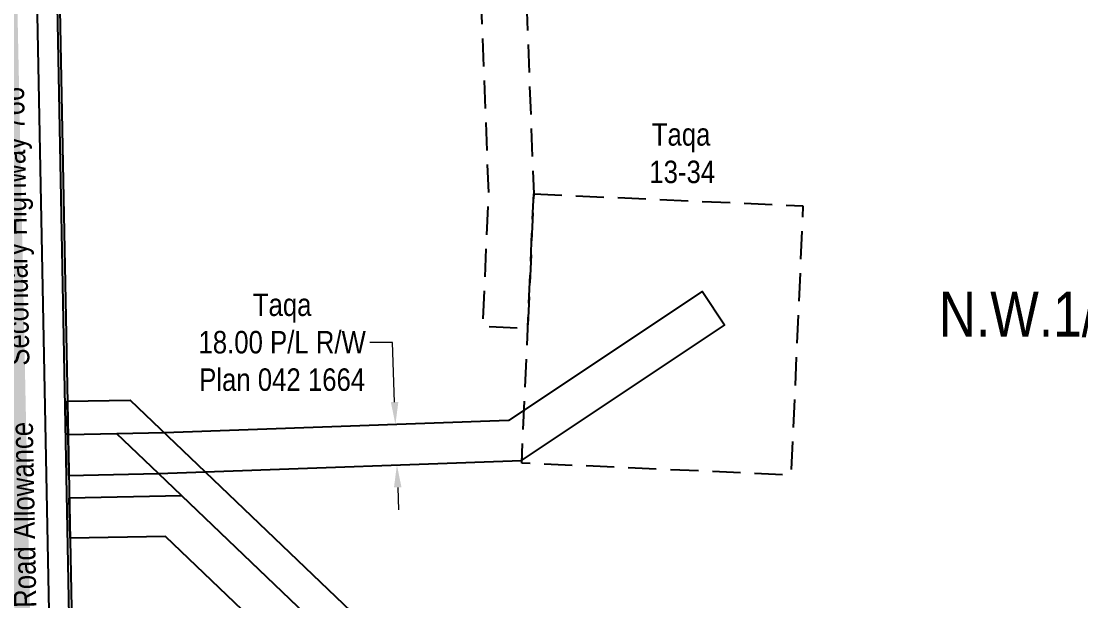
# Model space of a CAD drawing. Extents: x 665644 to 688844, y 5825051 to 5844826.
# Drawn here: x 678762.7 to 679234.4, y 5828517.7 to 5828775.7 of the extents above; entities that cross this region are included whole.
import ezdxf
from ezdxf.enums import TextEntityAlignment as Align

# ---------------------------------------------------------------- set-up
doc = ezdxf.new("R2010")
doc.units = 0
doc.header["$LTSCALE"] = 5
doc.header["$PDSIZE"] = 0.5
doc.linetypes.add('foc-ACCESSROAD', pattern=[3.75, 2.5, -1.25])
doc.layers.get('Defpoints').update_dxf_attribs({"color": 9})
for name, color, linetype in [('AS-POWER', 104, 'foc-POWER'), ('AS-ROADS', 254, 'Continuous'), ('C-SYMBOL', 7, 'Continuous'), ('F-AR', 190, 'foc-ACCESSROAD'), ('F-RW', 190, 'Continuous'), ('F-WS', 190, 'foc-ACCESSROAD'), ('L-ROAD-T', 7, 'Continuous'), ('L-SEC', 7, 'Continuous'), ('L-TITLEDB', 4, 'Continuous')]:
    doc.layers.add(name, color=color, linetype=linetype)
doc.layers.add('F-RW-T', color=190, linetype='Continuous', lineweight=9)
doc.layers.add('F-WS-T', color=190, linetype='Continuous', lineweight=9)
doc.styles.add('175L', font='ARIALN.TTF', dxfattribs={"height": 20})
doc.styles.add('80CG', font='ARIALN.TTF', dxfattribs={"height": 10})
doc.styles.add('80L', font='ARIALN.TTF', dxfattribs={"height": 10})
doc.styles.add('foc-LtypeFont', font='ARIALN.TTF', dxfattribs={"height": 7.349999999999999})
doc.linetypes.add('foc-POWER', pattern='A,6,-1,["P",foc-LtypeFont,S=0.2,R=0,X=-0.625,Y=-0.75],-1.239999999999999,4', length=12.24)
doc.dimstyles.new('Compass 5 000', dxfattribs={"dimscale": 5, "dimtxt": 9, "dimasz": 2, "dimexe": 0.2, "dimexo": 0.0625, "dimgap": 0.5, "dimtad": 0, "dimtih": 1, "dimtoh": 1, "dimzin": 0, "dimdsep": 46, "dimtxsty": '80CG', "dimcen": 0.1, "dimse1": 1, "dimse2": 1, "dimclrd": 256, "dimclrt": 256, "dimaunit": 1, "dimadec": 4, "dimazin": 0, "dimtfac": 0.06, "dimtofl": 0, "dimtmove": 0, "dimatfit": 1, "dimfxl": 0.2, "dimtolj": 1, "dimtzin": 0, "dimlwd": -1, "dimarcsym": 0})

# ---------------------------------------------------------------- blocks, each defined once
blk = doc.blocks.new('*D2133')
at = {"layer": 'Defpoints', "color": 0, "transparency": 16777216}
for p in [(678917.3454004158, 5828595.719449076), (678929.2694855179, 5828596.154045906), (678918.0008901256, 5828577.734699685)]:
    blk.add_point(p, dxfattribs=at)
at = {"layer": 'F-RW-T', "transparency": 16777216}
for p, q in [((678927.9363779692, 5828632.730676807), (678917.9363779693, 5828632.730676808)), ((678928.9052576055, 5828606.147410606), (678927.9363779692, 5828632.730676807)), ((678930.2892031402, 5828568.175931815), (678930.6534310526, 5828558.182567115))]:
    blk.add_line(p, q, dxfattribs=at)
for points in [[(678930.5708183888, 5828606.208115258), (678927.2396968221, 5828606.086705955), (678929.2694855179, 5828596.154045906)], [(678931.9547639235, 5828568.236636467), (678928.6236423568, 5828568.115227164), (678929.9249752277, 5828578.169296515)]]:
    blk.add_solid(points, dxfattribs=at)
at = {"layer": 'F-RW-T', "transparency": 16777216, "insert": (678878.8504298106, 5828632.730676808), "char_height": 10, "attachment_point": 5, "style": '80CG'}
blk.add_mtext('\\A1;Taqa\\P18.00 P/L R/W^JPlan 042 1664', dxfattribs=at)

msp = doc.modelspace()

# ---------------------------------------------------------------- hatches: boundary and pattern name
at = {"layer": 'AS-ROADS'}
h = msp.add_hatch(color=256, dxfattribs=at)
h.dxf.hatch_style = 1
h.paths.add_polyline_path([(682678.2853381003, 5832378.284077237), (682679.2365286514, 5832371.439630716), (682678.4755958198, 5832368.777922886), (682676.8585767851, 5832365.926079326), (682687.3215748015, 5832365.8310252), (682684.1826901035, 5832370.964332613), (682682.6607754171, 5832374.576664126), (682682.5656710688, 5832377.333453566), (682682.5656710688, 5832379.044565197)], flags=16)
h.paths.add_polyline_path([(681464.5650673703, 5832333.369684006), (681471.9542830467, 5832333.221992977), (681472.5454497152, 5832327.018749721), (681474.3188516729, 5832324.360228672), (681475.2055771633, 5832323.326336482), (681461.313822278, 5832321.997089692), (681462.9394203131, 5832325.39409339), (681463.9739007032, 5832328.200305469), (681464.2521544562, 5832330.271716193), (681464.5424678319, 5832331.722335569)], flags=16)
h.paths.add_polyline_path([(681048.140432772, 5832317.982783621), (681052.2532056044, 5832311.0833101), (681052.6938720931, 5832307.119772823), (681062.3882897116, 5832306.826176451), (681060.1850553179, 5832312.40448003), (681056.9535664368, 5832317.248806428), (681056.6597724373, 5832320.037958221)], flags=16)
edge = h.paths.add_edge_path()
edge.add_line((683515.1778000186, 5832287.040829935), (683508.9342322643, 5832397.565873229))
edge.add_line((677284.424480712, 5825051.076440199), (677268.8858028478, 5825051.076440199))

# ---------------------------------------------------------------- linework, layer by layer
at = {"layer": 'AS-POWER', "flags": 128}
msp.add_lwpolyline([(678792.8381457436, 5828064.274921867), (678790.3120872697, 5828185.135818469), (678777.5336021335, 5828852.506721236), (678775.4382207096, 5828953.750829903), (678774.5034959404, 5828993.023253946), (678768.9242669551, 5829009.881644174), (678765.6423311125, 5829096.772158721), (678736.5441905941, 5829892.777974872)], dxfattribs=at)
at = {"layer": 'AS-ROADS', "const_width": 6.999131999999999, "flags": 128}
msp.add_lwpolyline([(678772.4598155785, 5828063.510688648), (678753.4255588194, 5828976.838521909), (678719.8072360834, 5829892.133127898)], dxfattribs=at)
at = {"layer": 'F-AR', "flags": 128}
msp.add_lwpolyline([(678980.452575309, 5828971.472868741), (678990.8303972646, 5828698.823958567), (678988.1732792724, 5828638.890270378), (678968.195383211, 5828639.775976376), (678970.8160116929, 5828698.886610812), (678960.4696338562, 5828970.709412691)], close=True, dxfattribs=at)
at = {"layer": 'F-RW', "flags": 128}
msp.add_lwpolyline([(678783.7720702313, 5828573.494069824), (678823.7551117202, 5828574.297970127), (678844.588528056, 5828575.057875887), (678985.3170755521, 5828580.18923952), (679075.800854172, 5828640.34177968), (679065.8130928081, 5828655.318922284), (678979.588785948, 5828597.988032196), (678826.453777044, 5828592.406724358), (678805.3213977839, 5828591.927783754), (678783.4251132599, 5828591.484838692)], close=True, dxfattribs=at)
for points in [[(679334.127526965, 5828085.940812591), (679253.2018537201, 5828163.372931152), (679233.841254732, 5828181.899633556), (678823.7551117202, 5828574.297970127), (678805.3213977839, 5828591.927783754), (678783.4251132599, 5828591.484838692), (678783.1471477313, 5828606.483978562), (678811.167672756, 5828607.031910609), (678844.588528056, 5828575.057875887), (679254.6726713161, 5828182.740529272), (679274.090263236, 5828164.141835789), (679354.9414789405, 5828086.774200276)], [(679304.1467273586, 5828082.870344909), (679302.9935584455, 5828090.821535975), (678826.9527334325, 5828546.328458686), (678784.4163228765, 5828545.472765953), (678784.0665760168, 5828563.467139513), (678834.0238773387, 5828564.47211618), (679319.9152410338, 5828099.539555308), (679321.958147631, 5828085.453552373)]]:
    msp.add_lwpolyline(points, dxfattribs=at)
at = {"layer": 'F-WS', "flags": 128}
msp.add_lwpolyline([(678990.8303972646, 5828698.823958567), (679110.6977736318, 5828693.509722582), (679105.3835376479, 5828573.642346209), (678985.5161612801, 5828578.956582199), (678988.1732792724, 5828638.890270378)], close=True, dxfattribs=at)
at = {"layer": 'L-SEC', "flags": 128}
msp.add_lwpolyline([(678781.891303476, 5828163.898865922), (678766.250243208, 5828968.460087963)], dxfattribs=at)
at = {"layer": 'L-TITLEDB', "flags": 128}
msp.add_lwpolyline([(678776.2879983714, 5828963.672681676), (678791.825071536, 5828164.294816818)], dxfattribs=at)

# ---------------------------------------------------------------- texts
at = {"layer": 'C-SYMBOL', "color": 3, "style": '175L'}
msp.add_text('N.W.1/4 Sec. 34-41-3-W.5M.', height=19.99752, dxfattribs=at).set_placement((679318.1943408747, 5828629.290138106), align=Align.BOTTOM_CENTER)
at = {"layer": 'F-WS-T', "insert": (679034.7199818235, 5828730.301800408), "char_height": 9.99876, "attachment_point": 1, "style": '175L'}
msp.add_mtext_dynamic_manual_height_columns('\\pi8.6731;Taqa\\P\\pi7.5818;13-34', width=42.66358465660106, gutter_width=100, heights=[0], dxfattribs=at)
at = {"layer": 'L-ROAD-T', "style": '80L'}
for s, p in [('Secondary Highway 766', (678760.1387238507, 5828684.368058488)), ('Government Road Allowance', (678764.2863603802, 5828522.817409256))]:
    msp.add_text(s, height=9.99876, rotation=91.1136111111122, dxfattribs=at).set_placement(p, align=Align.MIDDLE_CENTER)

# ---------------------------------------------------------------- dimensions: what is measured, and where the dimension line sits
at = {"layer": 'F-RW-T'}
dim = msp.add_linear_dim(base=(678929.2694855179, 5828596.154045906), p1=(678918.0008901259, 5828577.734699685), p2=(678917.3454004161, 5828595.719449077), angle=92.08733390652607, text='Taqa\\P18.00 P/L R/W^JPlan 042 1664', dimstyle='Compass 5 000', dxfattribs=at)
dim.commit()
dim.dimension.update_dxf_attribs({"geometry": '*D2133', "text_midpoint": (678878.8504298106, 5828632.730676808), "dimtype": 161})

doc.saveas('drawing.dxf')
